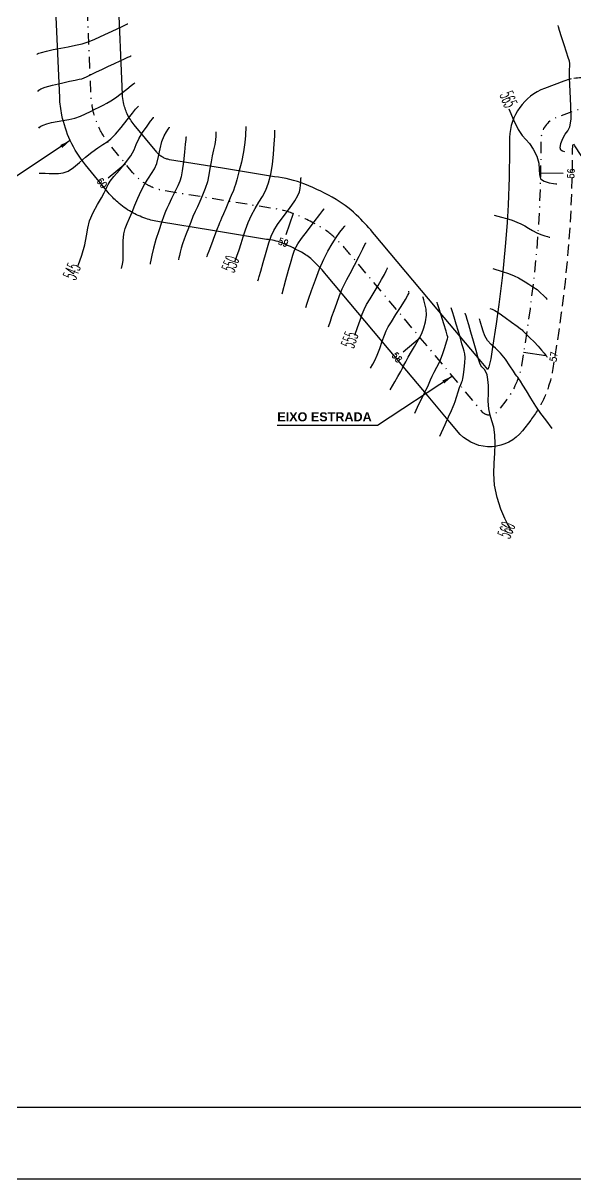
# Model space of a CAD drawing. Header units: millimetres. Extents: x 276147 to 291056, y 9594849 to 9609891.
# Drawn here: x 285736.1 to 285797.3, y 9596397.7 to 9596525.9 of the extents above; entities that cross this region are included whole.
import ezdxf
from ezdxf.enums import TextEntityAlignment as Align

# ---------------------------------------------------------------- set-up
doc = ezdxf.new("R2010")
doc.units = ezdxf.units.MM
doc.header["$LTSCALE"] = 10
for name, pattern in [('CONTINUO', [0]), ('DASHDOTX2', [50.8, 25.4, -12.7, 0, -12.7]), ('HIDDEN', [0.375, 0.25, -0.125])]:
    doc.linetypes.add(name, pattern=pattern)
for name, color, linetype in [('500-dim1', 6, 'Continuous'), ('CURVAS', 7, 'CONTINUO'), ('Curvas mestras', 30, 'Continuous'), ('Curvas simples', 9, 'Continuous'), ('Curvas texto', 2, 'Continuous'), ('TG', 7, 'CONTINUO'), ('Top_malha_coord', 8, 'Continuous')]:
    doc.layers.add(name, color=color, linetype=linetype)
doc.styles.add('r80', font='romans.shx')
doc.styles.add('ROMAND', font='romand', dxfattribs={"height": 0.2})
doc.styles.add('SIMPLEX', font='simplex', dxfattribs={"height": 0.2})
doc.styles.add('T7', font='arial.ttf')
doc.dimstyles.new('cadnorma_dim1', dxfattribs={"dimscale": 0, "dimtxt": 2, "dimasz": 1.199999999999999, "dimexe": 1, "dimexo": 2.5, "dimgap": 0.6, "dimtad": 1, "dimzin": 4, "dimdsep": 46, "dimtxsty": 'r80', "dimblk": 'ARCHTICK', "dimblk1": 'ARCHTICK', "dimblk2": 'ARCHTICK', "dimcen": -1, "dimdle": 1, "dimclrd": 1, "dimclre": 1, "dimclrt": 2, "dimaunit": 1, "dimazin": 0, "dimtfac": 1, "dimtix": 1, "dimtmove": 2, "dimatfit": 0, "dimfxl": 1, "dimarcsym": 0})

# ---------------------------------------------------------------- blocks, each defined once
blk = doc.blocks.new('_ArchTick')
at = {"color": 0, "linetype": 'ByBlock', "const_width": 0.15}
blk.add_lwpolyline([(-0.5, -0.5), (0.5, 0.5)], dxfattribs=at)

msp = doc.modelspace()

# ---------------------------------------------------------------- linework, layer by layer
at = {"color": 8, "linetype": 'HIDDEN', "ltscale": 0.5, "extrusion": (-0.0710087131260717, -0.0024250461213777, 0.9974727474028996), "elevation": -43397.95324218761, "flags": 128}
msp.add_lwpolyline([(-9581166.361354465, 611636.3410008921), (-9581166.292439057, 611636.1391138652), (-9581165.665172353, 611636.1115473376), (-9581162.528301083, 611635.9610302655), (-9581159.366345238, 611635.736344252), (-9581157.226349348, 611635.5419458739), (-9581154.493474638, 611635.2438191485), (-9581151.147679789, 611634.8019320434), (-9581147.747672928, 611634.265187751), (-9581145.500833219, 611633.8670482684), (-9581142.88933169, 611633.369462036), (-9581141.624125537, 611633.1310885554, -0.0735827958604246), (-9581138.201238157, 611631.9467014078, -0.0249746717155715), (-9581137.135452753, 611631.3222904451, -0.0249746717155715)], format="xyb", dxfattribs=at)
at = {"layer": '500-dim1', "ltscale": 0.1}
for points in [[(285670.778505115, 9596397.671586046), (285984.4969166663, 9596397.671586046), (285984.4969166663, 9596633.55606258), (285670.778505115, 9596633.55606258)], [(285678.7207433822, 9596405.613824314), (285976.5546783992, 9596405.613824314), (285976.5546783992, 9596625.613824312), (285678.7207433822, 9596625.613824312)]]:
    msp.add_lwpolyline(points, close=True, dxfattribs=at)
at = {"layer": 'CURVAS', "color": 2, "linetype": 'CONTINUO'}
for points, elevation in [([(285789.2637098647, 9596518.251810564), (285789.2637098647, 9596518.251810564)], 129.0002069068141), ([(285759.2988462721, 9596498.6621059), (285759.2988462721, 9596498.6621059)], 114.0002069068141), ([(285741.5304015368, 9596497.428305298), (285741.5304015368, 9596497.428305298)], 109.0002069068141), ([(285772.4920370165, 9596490.04555908), (285772.4920370165, 9596490.04555908)], 119.0002069068141), ([(285790.041935365, 9596469.42376024), (285790.041935365, 9596469.42376024)], 124.0002069068141)]:
    msp.add_lwpolyline(points, dxfattribs=dict(at, elevation=elevation))
at = {"layer": 'Curvas mestras', "linetype": 'CONTINUO'}
for points, elevation in [([(285742.1858171968, 9596499.04489114), (285742.6098125222, 9596500.189531773), (285742.9583092037, 9596501.336464474), (285743.1437721351, 9596502.308115624), (285743.2668716259, 9596503.158210738), (285743.4753303596, 9596503.998300252), (285743.8690211206, 9596504.901751475), (285744.3564185203, 9596505.789203072), (285744.7981499269, 9596506.543107284), (285745.0892648567, 9596507.079428153), (285745.2625069502, 9596507.448172357), (285745.3850392467, 9596507.732851643), (285745.5257533033, 9596508.01599522), (285745.7604277153, 9596508.376184983), (285746.1665661783, 9596508.891016647), (285746.7795127505, 9596509.603361256), (285747.4659715009, 9596510.417196404), (285748.0504865351, 9596511.20177206), (285748.4130728423, 9596511.86393113), (285748.6556180442, 9596512.460871467), (285748.9354812049, 9596513.08737979), (285749.3610723941, 9596513.799621472), (285749.8450047091, 9596514.49927658), (285750.2509428119, 9596515.049399752), (285750.4771799029, 9596515.351788957), (285750.5605302179, 9596515.463195687), (285750.5724380849, 9596515.479110576)], 109.0002069068141), ([(285789.9955532757, 9596516.408636548), (285790.5164133523, 9596515.18449288), (285791.0434060223, 9596514.112076648), (285791.4979126273, 9596513.438710123), (285791.902671622, 9596513.011222793), (285792.3057621534, 9596512.576317795), (285792.7316284991, 9596511.943098204), (285793.1101745743, 9596511.170268023), (285793.3476684306, 9596510.378931317), (285793.3971995917, 9596509.6735034), (285793.399149539, 9596509.09164494), (285793.540722546, 9596508.654330732), (285793.9456145359, 9596508.371875828), (285794.4834988418, 9596508.21196316), (285794.9605416582, 9596508.131617807), (285795.2293648926, 9596508.092992866), (285795.3284043382, 9596508.078763545), (285795.3425531635, 9596508.076729886)], 129.0002069068141), ([(285759.6005729363, 9596499.4560119), (285759.8220209776, 9596500.06176059), (285760.0587859043, 9596500.751808418), (285760.2849377539, 9596501.467414057), (285760.5160649734, 9596502.206885507), (285760.7781355547, 9596502.982794898), (285761.0908429954, 9596503.797131177), (285761.4487832469, 9596504.609554645), (285761.8402741161, 9596505.369145852), (285762.2508091312, 9596506.046249868), (285762.6545654564, 9596506.696286978), (285763.022895092, 9596507.395943092), (285763.3321615619, 9596508.209573904), (285763.5787849122, 9596509.152190002), (285763.7642006884, 9596510.22647133), (285763.8917093406, 9596511.402326455), (285763.9720764627, 9596512.518573796), (285764.0179350852, 9596513.38126514), (285764.0410272028, 9596513.853634287), (285764.049535161, 9596514.027665677), (285764.0507503793, 9596514.052526748)], 114.0002069068141), ([(285772.9155540181, 9596491.288947754), (285773.2097362076, 9596492.14949128), (285773.4936598082, 9596492.973941443), (285773.7227983005, 9596493.616170697), (285773.9434402544, 9596494.147315653), (285774.2245806603, 9596494.692830184), (285774.6125407099, 9596495.34611908), (285775.0629501786, 9596496.072379297), (285775.5087686938, 9596496.804755287), (285775.8922967609, 9596497.479389776), (285776.1932103246, 9596498.04441727), (285776.4005288641, 9596498.45096723), (285776.5109137041, 9596498.669833506), (285776.5515816222, 9596498.750468735), (285776.5573910254, 9596498.76198794)], 119.0002069068141), ([(285790.1244947353, 9596469.63481026), (285790.1582666585, 9596469.78345168), (285790.145080834, 9596469.930877747), (285790.0521769408, 9596470.079661604), (285789.860271304, 9596470.368714208), (285789.5534515975, 9596470.971027963), (285789.1394050762, 9596471.995785806), (285788.7202003303, 9596473.296924653), (285788.4215071943, 9596474.66456874), (285788.330474333, 9596475.93044901), (285788.3801767028, 9596477.092703817), (285788.4651738397, 9596478.191075584), (285788.4969194039, 9596479.249830384), (285788.4544516411, 9596480.231320087), (285788.3337049103, 9596481.082419997), (285788.1426036342, 9596481.77948061), (285787.9370262945, 9596482.416760784), (285787.7848413273, 9596483.117993582), (285787.732295068, 9596483.965097964), (285787.7391511985, 9596484.872734016), (285787.7435521861, 9596485.713746628), (285787.6963873893, 9596486.386168312), (285787.5995252375, 9596486.888777932), (285787.4675822641, 9596487.24554383), (285787.3157844246, 9596487.483765872), (285787.1617967822, 9596487.644082936), (285787.023899119, 9596487.77046784), (285786.9103640084, 9596487.920051076), (285786.7894462501, 9596488.2025845), (285786.6193992913, 9596488.74097598), (285786.3735179678, 9596489.603673706), (285786.0852721767, 9596490.641282007), (285785.8031729864, 9596491.64994354), (285785.5679606223, 9596492.462025167), (285785.389283768, 9596493.054789517), (285785.2690182778, 9596493.441723628), (285785.2053808014, 9596493.644752877), (285785.1819347305, 9596493.71955267), (285785.1785854647, 9596493.730238624)], 124.0002069068141)]:
    msp.add_lwpolyline(points, dxfattribs=dict(at, elevation=elevation))
at = {"layer": 'Curvas simples', "linetype": 'CONTINUO'}
for points, elevation in [([(285737.6316991461, 9596522.442557868), (285737.6902101609, 9596522.5092025), (285737.8266279868, 9596522.575727366), (285738.1442679763, 9596522.679223336), (285738.6990570897, 9596522.823577462), (285739.4335859216, 9596522.99150846), (285740.2621132739, 9596523.160438683), (285741.1066268252, 9596523.31489109), (285741.9200253301, 9596523.467796592), (285742.6629362012, 9596523.639184708), (285743.3191630636, 9596523.848533658), (285743.9651994808, 9596524.113118056), (285744.7007151207, 9596524.449660216), (285745.5779413775, 9596524.85770386), (285746.4593543476, 9596525.268076582), (285747.1599949457, 9596525.594428057), (285747.5460475484, 9596525.774264647), (285747.6882775581, 9596525.840520697), (285747.7085957207, 9596525.849986035)], 105.0002069068141), ([(285796.2386631378, 9596511.651329812), (285795.9519538885, 9596511.706627883), (285795.7943349221, 9596511.828007007), (285795.7228609974, 9596512.106262287), (285795.8006288172, 9596512.577206967), (285795.9987907606, 9596513.130873572), (285796.2655109187, 9596513.620847693), (285796.5473624587, 9596513.975909464), (285796.7845459926, 9596514.425628288), (285796.915668116, 9596515.274767457), (285796.9045600738, 9596516.700733412), (285796.8159625117, 9596518.371512163), (285796.7398391869, 9596519.827728018), (285796.7407548028, 9596520.726023987), (285796.7816654091, 9596521.187096136), (285796.800126792, 9596521.44765736), (285796.7450925793, 9596521.718541617), (285796.6111013401, 9596522.107081907), (285796.404092361, 9596522.694731005), (285796.1390756938, 9596523.512760708), (285795.8673554152, 9596524.39169973), (285795.6493100194, 9596525.111892425), (285795.5289203078, 9596525.511316907), (285795.4845657401, 9596525.658472447), (285795.4782294043, 9596525.679494953)], 130.0002069068141), ([(285737.7268512851, 9596518.353604784), (285737.8466299473, 9596518.500874352), (285738.0700491574, 9596518.63116966), (285738.5579590335, 9596518.811289746), (285739.3707142112, 9596519.037115436), (285740.3383079405, 9596519.272173537), (285741.2331432917, 9596519.471901564), (285741.8798789751, 9596519.604586836), (285742.3121967887, 9596519.68992988), (285742.616032959, 9596519.760479124), (285742.8699045874, 9596519.844692586), (285743.122648314, 9596519.954657862), (285743.415683206, 9596520.098367928), (285743.785916413, 9596520.28304018), (285744.2522031072, 9596520.512787187), (285744.8288863246, 9596520.79094395), (285745.5117814926, 9596521.113175293), (285746.2226051899, 9596521.444470074), (285746.8645482662, 9596521.742145762), (285747.360089461, 9596521.97205354), (285747.7088697758, 9596522.134185357), (285747.929821644, 9596522.237062452), (285748.0447701063, 9596522.29061024), (285748.0871190877, 9596522.310337625), (285748.0931689887, 9596522.313156247)], 106.0002069068141), ([(285737.8220035321, 9596514.264652696), (285737.9182207846, 9596514.392410737), (285738.05024846, 9596514.493812693), (285738.3042690331, 9596514.616257112), (285738.7130816244, 9596514.7509609), (285739.2470751958, 9596514.885660412), (285739.8610345294, 9596515.007227583), (285740.5133373747, 9596515.110487187), (285741.176727152, 9596515.222083), (285741.8275386934, 9596515.37661584), (285742.4457850518, 9596515.597171944), (285743.0261961283, 9596515.86077878), (285743.5671811473, 9596516.132950133), (285744.0681244517, 9596516.385685245), (285744.5323300589, 9596516.616935154), (285744.9640750087, 9596516.831135597), (285745.3761634262, 9596517.04095995), (285745.8154823965, 9596517.292020852), (285746.3374421132, 9596517.638169013), (285746.9659376366, 9596518.104244253), (285747.5988204839, 9596518.59905095), (285748.1024258277, 9596519.002380714), (285748.3799744463, 9596519.22582328), (285748.4822296834, 9596519.3081438), (285748.4968372903, 9596519.319903905)], 107.0002069068141), ([(285737.8794215916, 9596509.286945743), (285738.5242975145, 9596509.27156418), (285739.0025804726, 9596509.258580584), (285739.5231014391, 9596509.241584007), (285740.0306919598, 9596509.233298264), (285740.5404594735, 9596509.296548218), (285741.0850750837, 9596509.506688356), (285741.6888077183, 9596509.911841607), (285742.3422999131, 9596510.45121766), (285743.027788268, 9596511.036797073), (285743.7220446263, 9596511.590859812), (285744.3799833181, 9596512.076897463), (285744.9510556865, 9596512.468698796), (285745.4106514855, 9596512.7689002), (285745.8379236388, 9596513.09551434), (285746.337960949, 9596513.595396716), (285746.9749655321, 9596514.354117824), (285747.6495771013, 9596515.212093728), (285748.2215465858, 9596515.948454697), (285748.5854637912, 9596516.396534957), (285748.7752787702, 9596516.606491037), (285748.8597826572, 9596516.6826852), (285748.8983311125, 9596516.71371922), (285748.9125328209, 9596516.725152476), (285748.9145622045, 9596516.726785736)], 108.0002069068141), ([(285747.0305252283, 9596498.679857716), (285747.1261536322, 9596499.164070128), (285747.181139221, 9596499.594487343), (285747.2119921163, 9596500.192577267), (285747.2057463435, 9596500.950750172), (285747.2029856039, 9596501.77097764), (285747.257677073, 9596502.532619992), (285747.4089274875, 9596503.152397458), (285747.6363756804, 9596503.696460633), (285747.9047976242, 9596504.268316256), (285748.1872738661, 9596504.946835427), (285748.4901050398, 9596505.712335452), (285748.8279005464, 9596506.52049954), (285749.208030731, 9596507.325949827), (285749.6089179708, 9596508.079075303), (285750.0017515491, 9596508.729203217), (285750.3608759067, 9596509.25515762), (285750.6732632249, 9596509.753722886), (285750.9290438223, 9596510.351179847), (285751.1272499613, 9596511.129081003), (285751.3025222014, 9596511.9900794), (285751.4984034804, 9596512.79210373), (285751.7417484758, 9596513.420083804), (285751.9926461045, 9596513.86696644), (285752.1945007831, 9596514.152697157), (285752.3060126825, 9596514.301745053), (285752.3470963864, 9596514.356656972), (285752.3529651077, 9596514.364502003)], 110.0002069068141), ([(285760.8071863894, 9596514.460314233), (285760.7750518076, 9596513.474367334), (285760.7102455353, 9596512.670019893), (285760.5651993461, 9596511.661682297), (285760.3229049855, 9596510.51599388), (285760.0439103347, 9596509.406940984), (285759.8081493849, 9596508.535345264), (285759.6685373844, 9596508.028523944), (285759.5699104309, 9596507.719766), (285759.4300868731, 9596507.368855873), (285759.1906163041, 9596506.798778512), (285758.8879849893, 9596506.085326646), (285758.5824105477, 9596505.367494512), (285758.3245355467, 9596504.762081947), (285758.1267029229, 9596504.297098136), (285757.9916823335, 9596503.978355654), (285757.9094599212, 9596503.7796068), (285757.8188987114, 9596503.546361534), (285757.6460800947, 9596503.092068316), (285757.3468380893, 9596502.306844827), (285756.9960176568, 9596501.387489617), (285756.6982170547, 9596500.607467348), (285756.53184424, 9596500.171733864), (285756.4705479756, 9596500.011200378), (285756.461791586, 9596499.988267716)], 113.0002069068141), ([(285754.1764689135, 9596513.29738285), (285754.1760248186, 9596513.283769557), (285754.1751304128, 9596513.272664007), (285754.1731275891, 9596513.258742176), (285754.1672509037, 9596513.216654465), (285754.1456761003, 9596513.017453317), (285754.0943179441, 9596512.506293552), (285754.004514007, 9596511.601906244), (285753.8893118478, 9596510.517333508), (285753.7671819419, 9596509.539194716), (285753.6461321945, 9596508.87145462), (285753.4923225654, 9596508.38745321), (285753.2614474633, 9596507.8778762), (285752.9310616202, 9596507.19648223), (285752.5661506726, 9596506.44932788), (285752.2535615741, 9596505.805542557), (285752.0516269203, 9596505.373450797), (285751.9046193399, 9596505.018152932), (285751.7282937966, 9596504.543941772), (285751.4625982606, 9596503.808790153), (285751.1442196216, 9596502.885382636), (285750.8340366761, 9596501.90008294), (285750.5823168027, 9596500.970860573), (285750.3968870107, 9596500.182110677), (285750.2749676472, 9596499.609831676), (285750.2108658865, 9596499.301110346), (285750.1872496103, 9596499.187371422), (285750.1838749732, 9596499.171122812)], 111.0002069068141), ([(285757.4918281486, 9596513.878848488), (285757.4755383132, 9596513.379068444), (285757.4426880284, 9596512.971342448), (285757.3691629705, 9596512.460212288), (285757.2450779989, 9596511.866324667), (285757.0947937145, 9596511.212197097), (285756.9512336101, 9596510.52081891), (285756.8346251427, 9596509.8107511), (285756.7144020264, 9596509.082836293), (285756.5473031503, 9596508.333490653), (285756.3043149336, 9596507.567263097), (285756.0134179078, 9596506.82122408), (285755.7168384719, 9596506.140580008), (285755.4469651541, 9596505.55236424), (285755.1968225863, 9596505.010942407), (285754.949590897, 9596504.452510823), (285754.6936376149, 9596503.832083747), (285754.4380611981, 9596503.1799512), (285754.197142534, 9596502.54522169), (285753.9830026145, 9596501.966828108), (285753.7991196333, 9596501.443008287), (285753.6468098993, 9596500.961824648), (285753.5269492665, 9596500.519360913), (285753.4386537514, 9596500.1437857), (285753.3805995834, 9596499.871285824), (285753.3500769707, 9596499.724284213), (285753.3388315256, 9596499.670125173), (285753.3372247183, 9596499.662387913)], 112.0002069068141), ([(285762.1359009585, 9596497.33594408), (285762.2051272216, 9596497.52453429), (285762.2972037572, 9596497.816675352), (285762.4714927083, 9596498.411548417), (285762.7438761807, 9596499.37180418), (285763.0658644171, 9596500.500877183), (285763.3728707573, 9596501.537391813), (285763.6290941717, 9596502.297513848), (285763.913874305, 9596502.90755778), (285764.3353352217, 9596503.571377613), (285764.954875253, 9596504.4288214), (285765.6469788483, 9596505.363723604), (285766.2394046155, 9596506.19591174), (285766.6026749074, 9596506.793312484), (285766.7783786374, 9596507.21625392), (285766.8508670352, 9596507.573159426), (285766.8911012011, 9596507.94418542), (285766.9164607684, 9596508.296403617), (285766.9309307212, 9596508.568614237), (285766.938216393, 9596508.717664607), (285766.9409011107, 9596508.772577848), (285766.9412843579, 9596508.780422624)], 115.0002069068141), ([(285764.8336610658, 9596495.873078717), (285765.2669942461, 9596497.454031998), (285765.5629516289, 9596498.525060743), (285765.8387945521, 9596499.50607056), (285766.0381137262, 9596500.184109142), (285766.1737251129, 9596500.604286447), (285766.2757486935, 9596500.876227733), (285766.386125508, 9596501.114062076), (285766.594061845, 9596501.449925836), (285767.0005830629, 9596502.0204594), (285767.6549161944, 9596502.895004647), (285768.3991106424, 9596503.87371466), (285769.0234194713, 9596504.68944379), (285769.3713664974, 9596505.143465627), (285769.499557199, 9596505.31073692), (285769.5178697925, 9596505.334633432)], 116.0002069068141), ([(285788.383483793, 9596504.63478474), (285789.1918272111, 9596504.406775136), (285789.7711895498, 9596504.235690678), (285790.3650568021, 9596504.045897257), (285790.8867399924, 9596503.854804676), (285791.3462521714, 9596503.654308544), (285791.7777789094, 9596503.429928487), (285792.2104332203, 9596503.17462808), (285792.6530311458, 9596502.911149377), (285793.1093138555, 9596502.669675596), (285793.5723490916, 9596502.47509282), (285793.9925003979, 9596502.331094647), (285794.3094577806, 9596502.236076543), (285794.4820456766, 9596502.186069895), (285794.5456308889, 9596502.167646263), (285794.554714759, 9596502.16501414)], 128.0002069068141), ([(285767.4819687154, 9596494.361680048), (285767.5185981624, 9596494.488633847), (285767.600709437, 9596494.740884233), (285767.7899998011, 9596495.302928887), (285768.1180937691, 9596496.255965527), (285768.5449816723, 9596497.445590092), (285769.012738865, 9596498.658496777), (285769.4748344776, 9596499.72314941), (285769.930295209, 9596500.63507726), (285770.3895366728, 9596501.431580763), (285770.851452004, 9596502.136339212), (285771.268843283, 9596502.718564393), (285771.5829885582, 9596503.133851144), (285771.753953008, 9596503.356937144), (285771.8169396337, 9596503.439125646), (285771.8259381157, 9596503.45086782)], 117.0002069068141), ([(285769.9920461393, 9596492.226380467), (285770.2017943902, 9596492.8411381), (285770.3818126876, 9596493.360880533), (285770.6222023588, 9596494.042552153), (285770.9164592355, 9596494.85843138), (285771.2311378704, 9596495.69801089), (285771.5260632658, 9596496.430086814), (285771.7799174097, 9596496.977655916), (285772.0468286835, 9596497.480511472), (285772.3997836645, 9596498.132649276), (285772.8785693055, 9596499.052467596), (285773.39017128, 9596500.055985998), (285773.8083706655, 9596500.883627053), (285774.0401904007, 9596501.34327112), (285774.1255970428, 9596501.512614217), (285774.1377985753, 9596501.536806168)], 118.0002069068141), ([(285788.2497142708, 9596498.710712928), (285789.2692031391, 9596498.37075174), (285789.966145312, 9596498.126607403), (285790.61701713, 9596497.87543898), (285791.0950914785, 9596497.65142983), (285791.4579029293, 9596497.440890448), (285791.8090483617, 9596497.218159942), (285792.2266755338, 9596496.962396815), (285792.6871189606, 9596496.672021912), (285793.141258848, 9596496.350274032), (285793.5447360364, 9596496.008425467), (285793.8722117074, 9596495.689881876), (285794.1031059058, 9596495.446084617), (285794.2267767991, 9596495.31288952), (285794.2723397846, 9596495.263816904), (285794.2788489245, 9596495.256806513)], 127.0002069068141), ([(285774.6735795902, 9596487.639418924), (285774.9330854009, 9596488.09337551), (285775.1411780571, 9596488.504497444), (285775.3960665624, 9596489.087306656), (285775.6803954973, 9596489.83469699), (285775.9634207595, 9596490.625124477), (285776.2110493084, 9596491.308435617), (285776.4103750329, 9596491.792131957), (285776.6332320225, 9596492.214339988), (285776.9726383147, 9596492.770841556), (285777.481112552, 9596493.585673567), (285778.0491599863, 9596494.495904928), (285778.5267875773, 9596495.266860504), (285778.8016236148, 9596495.723648908), (285778.9117914322, 9596495.930510744), (285778.9330414404, 9596496.011467753), (285778.9295545244, 9596496.068930337), (285778.9192569976, 9596496.118858017), (285778.9085055386, 9596496.155597996), (285778.9022715605, 9596496.175485667), (285778.8999746983, 9596496.182812458), (285778.8996464487, 9596496.1838593)], 120.0002069068141), ([(285776.8492850464, 9596485.22914828), (285777.3620300331, 9596486.112407207), (285777.7048639621, 9596486.711359616), (285778.0098644873, 9596487.261127986), (285778.2125470097, 9596487.654569907), (285778.3681337839, 9596487.973768504), (285778.5617787764, 9596488.348112982), (285778.8538328352, 9596488.868380908), (285779.2054528958, 9596489.470898183), (285779.5529935524, 9596490.053376976), (285779.8478974466, 9596490.544603614), (285780.1019426208, 9596490.99766395), (285780.3419900854, 9596491.496717554), (285780.5809404758, 9596492.103413008), (285780.7758341456, 9596492.789357986), (285780.8697468795, 9596493.503647637), (285780.8279495543, 9596494.192566972), (285780.7044833816, 9596494.791151606), (285780.5755845565, 9596495.231626028), (285780.5008486671, 9596495.47006104), (285780.4733150672, 9596495.557904916), (285780.4693817269, 9596495.570454324)], 121.0002069068141), ([(285779.592385263, 9596482.65763814), (285779.8837025655, 9596483.300641056), (285780.1029962754, 9596483.774032826), (285780.3475403274, 9596484.28286492), (285780.5902750623, 9596484.764059033), (285780.8146933844, 9596485.206009272), (285781.0069283828, 9596485.60997811), (285781.1620102751, 9596485.982287688), (285781.3105689318, 9596486.349508625), (285781.4921340082, 9596486.743267873), (285781.7352861637, 9596487.194904827), (285782.02480967, 9596487.734586412), (285782.3345453319, 9596488.392187353), (285782.6374618396, 9596489.167197358), (285782.9030686869, 9596489.937566923), (285783.100004356, 9596490.55086241), (285783.2076240774, 9596490.896944473), (285783.2481321498, 9596491.034870936), (285783.2544446509, 9596491.065994464), (285783.2540233923, 9596491.07528718), (285783.2525067423, 9596491.082186708), (285783.2500770339, 9596491.089752333), (285783.2395902319, 9596491.123694016), (285783.1845969277, 9596491.300334375), (285783.0413217787, 9596491.758650668), (285782.7880289416, 9596492.567449508), (285782.4911516081, 9596493.514854684), (285782.2391654501, 9596494.318819016), (285782.0983898098, 9596494.767943483), (285782.0465255814, 9596494.93341092), (285782.0391159026, 9596494.957048465)], 122.0002069068141), ([(285782.3554562215, 9596480.080452517), (285782.9395188397, 9596481.372936577), (285783.324060381, 9596482.22330446), (285783.6541082564, 9596482.95195264), (285783.8485595785, 9596483.383463686), (285783.9554361653, 9596483.64670646), (285784.0550392478, 9596483.946619077), (285784.2069180278, 9596484.42825016), (285784.3876016788, 9596484.997082695), (285784.5528643637, 9596485.498710508), (285784.6691106289, 9596485.818141043), (285784.7452609212, 9596485.99803986), (285784.800868603, 9596486.120490896), (285784.8530826569, 9596486.265808757), (285784.9094395887, 9596486.507249244), (285784.9750778147, 9596486.916301157), (285785.0503166638, 9596487.525794007), (285785.1162153795, 9596488.213903252), (285785.1490148949, 9596488.820142968), (285785.1302735122, 9596489.23343499), (285785.0628021996, 9596489.54034406), (285784.9547286258, 9596489.876845764), (285784.8124776502, 9596490.352271028), (285784.635675023, 9596490.969381837), (285784.4222468856, 9596491.70429716), (285784.1779947277, 9596492.51473684), (285783.940217137, 9596493.284821657), (285783.7540919183, 9596493.88027182), (285783.651884863, 9596494.206348732), (285783.614230156, 9596494.326481797), (285783.6088511807, 9596494.34364349)], 123.0002069068141), ([(285787.8933686606, 9596494.271755368), (285788.1736561955, 9596494.17169194), (285788.4661741921, 9596494.024918936), (285788.9384551245, 9596493.73322261), (285789.6036104817, 9596493.270802373), (285790.3229767057, 9596492.74700554), (285790.9199418999, 9596492.30496362), (285791.2652462605, 9596492.049789576), (285791.4190151515, 9596491.934530793), (285791.4887208416, 9596491.874214653), (285791.5709493143, 9596491.791760538), (285791.7187318291, 9596491.641641704), (285791.9742131441, 9596491.386221416), (285792.3594942366, 9596491.004978012), (285792.8165057207, 9596490.545847647), (285793.2671367441, 9596490.073884323), (285793.6455300847, 9596489.647403385), (285793.9348540654, 9596489.29777438), (285794.1305333865, 9596489.049634933), (285794.2342110514, 9596488.916504584), (285794.2724081959, 9596488.867457077), (285794.2778644735, 9596488.860450052)], 126.0002069068141), ([(285794.8255479227, 9596480.95620854), (285794.1113858512, 9596481.887007592), (285793.5818184787, 9596482.604959797), (285793.0056652772, 9596483.436532507), (285792.4552140418, 9596484.301224764), (285791.9692862656, 9596485.10860648), (285791.5783395938, 9596485.765767237), (285791.3024405088, 9596486.206345199), (285791.1200897185, 9596486.470180947), (285790.9993989724, 9596486.623665392), (285790.9024891868, 9596486.740653235), (285790.7675351671, 9596486.924855437), (285790.526719458, 9596487.287442863), (285790.1340670708, 9596487.893642437), (285789.6309605365, 9596488.624893537), (285789.0806204426, 9596489.316688033), (285788.5415031357, 9596489.849100944), (285788.0530008535, 9596490.280520447), (285787.6497424776, 9596490.71391675), (285787.3557391598, 9596491.22188453), (285787.1525429644, 9596491.755504956), (285787.0110899967, 9596492.235481476), (285786.9066644098, 9596492.598910267), (285786.8319413393, 9596492.848456612), (285786.7839457403, 9596493.003176324), (285786.7588757459, 9596493.083157128), (285786.7496393049, 9596493.112623544), (285786.7483207428, 9596493.11683365)], 125.0002069068141)]:
    msp.add_lwpolyline(points, dxfattribs=dict(at, elevation=elevation))
at = {"layer": 'TG', "color": 4, "linetype": 'CONTINUO', "extrusion": (-0.0710087131260717, -0.0024250461213777, 0.9974727474028996)}
for points, elevation in [([(-9581137.10866912, 611631.3046967367, -0.0285930046670235), (-9581135.974291164, 611630.4606950621), (-9581134.817368396, 611629.4924775495, -0.4532265718632999), (-9581134.658767568, 611622.5662794794), (-9581136.057911664, 611621.4674498246), (-9581139.00514904, 611619.1528120053), (-9581143.353720559, 611615.7376242441), (-9581152.836030385, 611608.290612278, 0.0212200288291613), (-9581154.347489953, 611606.9962376421, 0.0632739439642093), (-9581155.270321893, 611605.8867250221, 0.040167829981191), (-9581156.560169453, 611603.4516962878, 0.0724776002526041), (-9581157.013522057, 611601.7620215643), (-9581158.195545334, 611595.7846180061), (-9581159.353962122, 611589.9265906976, -0.0425278126879798), (-9581159.792905599, 611588.401464391, -0.0476078523954358), (-9581160.580120007, 611586.8140993691, -0.0493726526428223), (-9581161.700408055, 611585.3531834069, -0.0407238676178692), (-9581162.823674144, 611584.3346517871), (-9581165.958410647, 611581.9253214605, -0.0635258584907231), (-9581168.72603306, 611580.3096214195, -0.0586695877228985), (-9581171.568554908, 611579.4789108383, -0.0379299271862591), (-9581173.547797827, 611579.2977062252), (-9581184.932524458, 611579.1942639422), (-9581186.640145829, 611579.1873850467), (-9581196.652936189, 611579.7191932524), (-9581205.115059616, 611580.1686410604), (-9581214.936499532, 611580.6952311049), (-9581225.08744334, 611581.2371224101), (-9581231.838376857, 611581.5975098661), (-9581238.203492898, 611581.9835417079), (-9581245.147893593, 611582.5103430612), (-9581249.97800744, 611582.9418514445), (-9581257.554377351, 611583.7267660849), (-9581262.457387244, 611584.3053701215), (-9581265.19767452, 611584.6617234878), (-9581268.667018803, 611585.1182126519), (-9581271.320934651, 611585.4939117823)], -43397.95324218761), ([(-9581173.655895283, 611636.2526390429, 0.0395303147211976), (-9581173.453767162, 611635.4498891474), (-9581172.709196953, 611633.268677648, 0.3017659191480453), (-9581167.394908175, 611629.1808076989), (-9581165.986588199, 611629.1189161742), (-9581162.944185795, 611628.9729320213), (-9581159.931119496, 611628.7588259778), (-9581157.922604203, 611628.5763713665), (-9581155.331415815, 611628.2937010693), (-9581152.151884643, 611627.8737728033), (-9581148.904231673, 611627.3610799595), (-9581146.766663807, 611626.9823034201), (-9581144.192448089, 611626.4918214942), (-9581142.920170981, 611626.2521157973, -0.0568464609597676), (-9581141.756784499, 611625.8925000881)], -43397.95324218755), ([(-9581087.208531095, 611666.033211969, -0.0368885870115546), (-9581092.757990547, 611663.0781122956, -0.0363578011625397), (-9581098.860787496, 611660.8995134961), (-9581104.422805468, 611659.3696512645), (-9581108.120155722, 611658.355016763, 0.0308305948861044), (-9581120.027304094, 611654.2835677596, -0.003020637442256), (-9581122.981379531, 611653.0862680194, 0.0037402297666292), (-9581139.220912918, 611646.477087286, -0.0094048575684141), (-9581141.590296358, 611645.5439391681, -0.0001797948957786), (-9581149.000513976, 611642.7883969658, -0.0208814945305897), (-9581159.091816952, 611639.5124717082, 0.0087764341634924), (-9581160.216912532, 611639.1771068729), (-9581160.672359044, 611639.0321914345, 0.0092446051297162), (-9581161.654420998, 611638.6996025306, 0.0252379766838742), (-9581163.401216673, 611637.9703290786, 0.0169181415542771), (-9581165.108102676, 611637.0821556981), (-9581166.22349237, 611636.4222722985), (-9581166.361354465, 611636.3410008928)], -43397.95324218761)]:
    msp.add_lwpolyline(points, format="xyb", dxfattribs=dict(at, elevation=elevation))
at = {"layer": 'TG', "color": 1, "linetype": 'DASHDOTX2', "ltscale": 0.005, "extrusion": (-0.0710087131260717, -0.0024250461213777, 0.9974727474028996), "elevation": -43397.95324218747, "flags": 128}
msp.add_lwpolyline([(-9581067.655848652, 611689.6618269937), (-9581070.268987304, 611686.4444230258), (-9581072.44321248, 611683.7674284381), (-9581077.520062547, 611677.5166022859, -0.0265937179567599), (-9581078.882825838, 611676.0099787882, -0.0214850437402767), (-9581080.095821556, 611674.9038410172, -0.0323795589516851), (-9581082.091388509, 611673.4437820684), (-9581083.905544266, 611672.2888404584), (-9581085.501226397, 611671.2729860775), (-9581086.98252277, 611670.3299528535), (-9581088.909602331, 611669.0998936718, -0.0381538724976946), (-9581094.170968981, 611666.2811154188, -0.0363392065901476), (-9581099.792076036, 611664.2742366645), (-9581105.351026483, 611662.7452181726), (-9581109.046389235, 611661.7311297137, 0.0308305948856993), (-9581121.361562466, 611657.520163476, -0.0030206374415701), (-9581124.276446082, 611656.3387483567, 0.0037402297665099), (-9581140.564479183, 611649.7098291599, -0.0094048575699974), (-9581142.811364114, 611648.8249253458, -0.000179794895772), (-9581150.219222458, 611646.0702604629, -0.0208814945301142), (-9581160.032590097, 611642.8845609541, 0.0087764341579561), (-9581161.275426935, 611642.5141001826), (-9581161.73356811, 611642.3683285587, 0.0092446051250556), (-9581162.83820498, 611641.994227958, 0.0252379766712424), (-9581164.910849765, 611641.1289150578, 0.0172086780981141), (-9581166.860097298, 611640.1131901918), (-9581168.003274934, 611639.4368669691), (-9581169.37134839, 611638.630370757, 0.2512956552374586), (-9581170.226929212, 611637.2214122543, 0.0944344096234248), (-9581170.13909104, 611636.5746063743), (-9581169.396863928, 611634.4002589767, 0.2980062618824174), (-9581167.18694408, 611632.6759422142), (-9581165.825880278, 611632.616127461), (-9581162.73624343, 611632.4678768467), (-9581159.648732362, 611632.2484808202), (-9581157.574476762, 611632.0600543246), (-9581154.912445223, 611631.7696558129), (-9581151.64978221, 611631.3387481277), (-9581148.325952299, 611630.8140295598), (-9581146.133748503, 611630.4255715489), (-9581143.540889883, 611629.9315374703), (-9581142.272148248, 611629.6924978817, -0.0735827958622325), (-9581139.817544525, 611628.8431561424, -0.0542553497923525), (-9581138.220567528, 611627.7775187677), (-9581137.063643353, 611626.8093000824, -0.429301790615661), (-9581136.962722141, 611625.2080991009), (-9581138.219681459, 611624.2209354608), (-9581141.166918835, 611621.906297642), (-9581145.515490474, 611618.4911097841), (-9581154.99780012, 611611.0440979577, 0.0212200288387621), (-9581156.734804098, 611609.5565729656, 0.0632739439926535), (-9581158.221836576, 611607.7687270619, 0.0401678299725513), (-9581159.774490502, 611604.83756135, 0.0684949815714205), (-9581160.470457833, 611602.3234313737), (-9581161.629056206, 611596.4644857333), (-9581162.787473, 611590.6064584254, -0.0425278126889136), (-9581163.062040525, 611589.6524628066, -0.0476078524170815), (-9581163.553800343, 611588.6608621452, -0.0493726526660406), (-9581164.2544932, 611587.7471209003, -0.0407238676159823), (-9581164.956103599, 611587.1109293668), (-9581168.091282733, 611584.7012588943, -0.0635258584940517), (-9581170.093931554, 611583.5321399621, -0.0586695877343231), (-9581172.150761088, 611582.9310434163, -0.0376614608441078), (-9581173.591643063, 611582.7983480204), (-9581184.955474094, 611582.6950955951), (-9581186.55430872, 611582.6886549307), (-9581196.467302721, 611583.215162663), (-9581204.929426156, 611583.6646104716), (-9581214.749111196, 611584.1911068679), (-9581224.900867272, 611584.7330416298), (-9581231.639146784, 611585.0927535719), (-9581237.965165375, 611585.4764142305), (-9581244.859786486, 611585.9994393105), (-9581249.641935453, 611586.4266626514), (-9581257.168928113, 611587.2064617899), (-9581262.026603937, 611587.779715954), (-9581264.74370668, 611588.13305435), (-9581268.19342229, 611588.586960815), (-9581271.107534634, 611588.9994944193), (-9581271.201054784, 611589.0130544963)], format="xyb", dxfattribs=at)
at = {"layer": 'TG', "color": 8, "linetype": 'CONTINUO', "extrusion": (-0.0710087131260717, -0.0024250461213777, 0.9974727474028996), "elevation": -43397.95324218753}
for points in [[(-9581141.7567845, 611625.8925000867), (-9581143.328688642, 611624.6579918684), (-9581147.677260408, 611621.2428039142), (-9581157.159569867, 611613.795792229, 0.0212200288355399), (-9581159.122118242, 611612.1151168797, 0.0632739439863797), (-9581161.173351264, 611609.6489376938, 0.0401678299661576), (-9581162.988811567, 611606.2216350033, 0.0662487170108957), (-9581163.923367606, 611602.9034089424), (-9581165.062567106, 611597.1425620527), (-9581166.220983893, 611591.2845347445, -0.0425278126933179), (-9581166.331175461, 611590.9016698122, -0.0476078524023623), (-9581166.527480679, 611590.5058335123, -0.049372652702265), (-9581166.80857837, 611590.1392669841, -0.0407238676184736), (-9581167.088533081, 611589.8854155404), (-9581170.224154841, 611587.4754049173, -0.0635258584906375), (-9581171.461830055, 611586.7528670939, -0.0586695877500394), (-9581172.732967278, 611586.3813845835, -0.0371873995061752), (-9581173.637969486, 611586.2971758617), (-9581184.978423746, 611586.1941358399), (-9581186.46847164, 611586.1881334062), (-9581196.281669272, 611586.7093406657), (-9581204.743792705, 611587.1587884747), (-9581214.561722862, 611587.6851912224), (-9581224.714291207, 611588.22716944), (-9581231.439916713, 611588.5862058701), (-9581237.72683786, 611588.9674953446), (-9581244.571679398, 611589.4867441523), (-9581249.305863483, 611589.9096824488), (-9581256.783478886, 611590.6843660863), (-9581261.595820626, 611591.2522703786), (-9581264.28973884, 611591.6025938027), (-9581267.719825804, 611592.0539175697), (-9581270.611124244, 611592.4632215453), (-9581271.081202703, 611592.5313811915)], [(-9581086.752116142, 611674.6248185149), (-9581087.380844112, 611674.2245532895), (-9581088.863898851, 611673.2804006448), (-9581090.792735564, 611672.0492198624, -0.0381538725021716), (-9581095.583947431, 611669.4823271333, -0.0363180737839326), (-9581100.723498173, 611667.6471316826), (-9581106.279247513, 611666.1189936708), (-9581109.972622762, 611665.1054512564, 0.0308305948853745), (-9581122.695820857, 611660.7549677828, -0.0030206374424979), (-9581125.57151264, 611659.5894372832, 0.003740229766388), (-9581141.908045463, 611652.940779626, -0.0094048575650792), (-9581144.03243189, 611652.1041201126, -0.0001797948957661), (-9581151.43793094, 611649.3503325488, -0.0208814945297054), (-9581160.973363243, 611646.2548587895, 0.0087764341534523), (-9581162.333941355, 611645.8493020849), (-9581162.794777181, 611645.7026742707, 0.0092446051336128), (-9581164.021988966, 611645.287061975, 0.0252379766632192), (-9581166.42048289, 611644.2857096301, 0.0174550369897985), (-9581168.613702795, 611643.1414802565), (-9581169.783057513, 611642.4496702336), (-9581171.148778673, 611641.6445607231, 0.2512956552322229), (-9581173.72195267, 611637.4070938886, 0.0404286610540694), (-9581173.698692001, 611636.5608556711)]]:
    msp.add_lwpolyline(points, format="xyb", dxfattribs=at)
at = {"layer": 'TG', "color": 3, "linetype": 'CONTINUO', "extrusion": (-0.0710087131260717, -0.0024250461213777, 0.9974727474028996)}
for points, elevation in [([(-9581165.938943604, 611586.3546301746), (-9581164.415461922, 611584.372458898)], -43397.95324218751), ([(-9581163.357177762, 611632.5023080332), (-9581163.221065251, 611634.9986005829)], -43397.95324218752), ([(-9581159.774490513, 611604.8366656457), (-9581157.43969084, 611603.9429617185)], -43397.9532421875), ([(-9581145.51549048, 611618.490214079), (-9581143.971369643, 611616.5240783821)], -43397.95324218748), ([(-9581143.540889896, 611629.9306417652), (-9581143.077968702, 611632.387408779)], -43397.9532421875)]:
    msp.add_lwpolyline(points, dxfattribs=dict(at, elevation=elevation))

# ---------------------------------------------------------------- texts
at = {"layer": 'Curvas texto', "color": 2, "style": 'SIMPLEX'}
for s, rotation, width, p, p2 in [('565', 291.6558470695189, 0.4412635904707439, (285788.967051857, 9596517.9827788, 129.0002069068141), (285789.5951481798, 9596516.400895152, 129.0002069068141)), ('550', 69.19055883550112, 0.4412635894731976, (285759.497917268, 9596498.130341312, 114.0002069068141), (285760.1025774196, 9596499.721330613, 114.0002069068141)), ('545', 67.93078693909047, 0.4412635901599969, (285741.8858870707, 9596497.307044912, 109.0002069068141), (285742.5253796017, 9596498.884355968, 109.0002069068141)), ('555', 71.19036044657534, 0.4412635899790862, (285772.7843826354, 9596489.740784027, 119.0002069068141), (285773.3331552977, 9596491.351904577, 119.0002069068141)), ('560', 68.63547921798335, 0.4412635907840186, (285790.1224232282, 9596468.600144176, 124.0002069068141), (285790.7424682168, 9596470.185200984, 124.0002069068141))]:
    msp.add_text(s, height=1.5, rotation=rotation, dxfattribs=dict(at, width=width)).set_placement(p, p2, align=Align.FIT)
at = {"layer": 'TG', "color": 5, "extrusion": (-0.0710087131260717, -0.0024250461213777, 0.9974727474028996), "style": 'ROMAND'}
for s, rotation, width, p, p2 in [('56', 176.8789903263043, 0.8324324328421203, (-9581162.603825089, 611636.2168015275, -43397.95324218748), (-9581163.70219354, 611636.2766909844, -43397.95324218748)), ('60', 37.54560513287457, 0.8324324298431803, (-9581164.089798862, 611583.0462071149, -43397.95324218749), (-9581163.217643471, 611583.7165390976, -43397.95324218749)), ('59', 69.05437649690361, 0.8555555551120129, (-9581156.46890534, 611602.9824529669, -43397.9532421875), (-9581156.075675389, 611604.0097650925, -43397.9532421875)), ('58', 38.14461846556144, 0.8324324336569335, (-9581143.63185868, 611615.2013038436, -43397.95324218749), (-9581142.766758978, 611615.8807172002, -43397.95324218749)), ('57', 169.3290652211741, 0.832432431746872, (-9581142.306020236, 611633.5139502801, -43397.9532421875), (-9581143.386997776, 611633.7176352207, -43397.9532421875))]:
    msp.add_text(s, height=0.75, rotation=rotation, dxfattribs=dict(at, width=width)).set_placement(p, p2, align=Align.FIT)
at = {"layer": 'Top_malha_coord', "color": 7, "insert": (285774.7878476576, 9596482.739093471, 167.5289191895441), "char_height": 1, "attachment_point": 3, "style": 'T7'}
msp.add_mtext_dynamic_manual_height_columns('{\\fArial|b1|i0|c0|p34;EIXO ESTRADA}', width=16.67673822349752, gutter_width=12.5, heights=[0], dxfattribs=at)

# ---------------------------------------------------------------- leaders
at = {"linetype": 'CONTINUO'}
for points in [[(285741.3253565864, 9596512.902199185, 164.5728677583975), (285733.0126551806, 9596507.404584497, 164.5728677583975), (285726.2087801484, 9596507.404584497, 164.5728677583975)], [(285783.74219544, 9596486.764799573, 167.5289191895441), (285775.4294940343, 9596481.267184885, 167.5289191895441), (285764.2933499627, 9596481.267184885, 167.5289191895441)]]:
    msp.add_leader(points, dimstyle='cadnorma_dim1', override={"dimscale": 1, "dimgap": 0.6, "dimtad": 0, "dimzin": 1, "dimclrd": 256}, dxfattribs=at)

doc.saveas('drawing.dxf')
